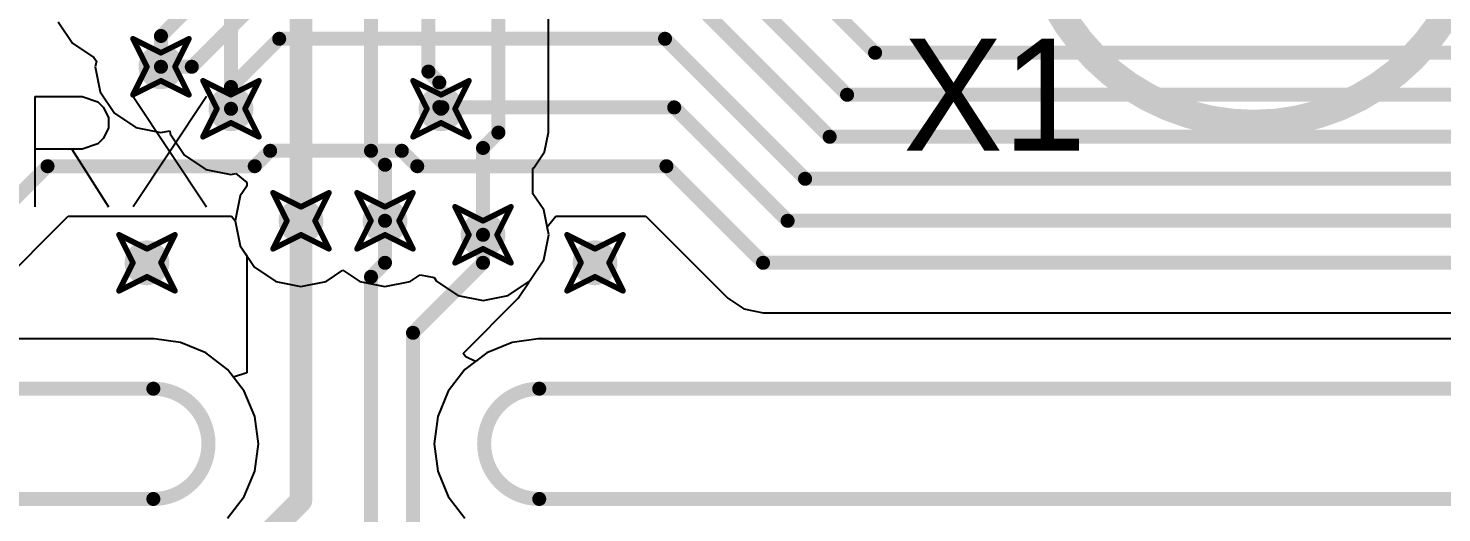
# Model space of a CAD drawing. Header units: millimetres. Extents: x 2.26 to 6.57, y 1.2 to 4.64.
# Drawn here: x 3.046 to 3.551, y 3.444 to 3.617 of the extents above; entities that cross this region are included whole.
import ezdxf

# ---------------------------------------------------------------- set-up
doc = ezdxf.new("R2010")
doc.units = ezdxf.units.MM
doc.header["$MEASUREMENT"] = 0
for name, color, linetype in [('BottomLayer', 5, 'Continuous'), ('BottomSolder', 6, 'Continuous'), ('DrillDrawing', 1, 'Continuous'), ('KeepOutLayer', 6, 'Continuous'), ('Mechanical1', 6, 'Continuous'), ('MultiLayer', 9, 'Continuous'), ('PadHoleLayer', 156, 'Continuous'), ('TopLayer', 1, 'Continuous'), ('TopOverlay', 2, 'Continuous'), ('TopSolder', 216, 'Continuous'), ('ViaHoleLayer', 16, 'Continuous')]:
    doc.layers.add(name, color=color, linetype=linetype)

# ---------------------------------------------------------------- blocks, each defined once
blk = doc.blocks.new('XTAL1_114')
at = {"layer": 'BottomLayer', "const_width": 0.031}
for points in [[(-0.01586, -0.0002, 1), (0.01514, -0.0002, 1)], [(0.18414, -0.0002, 1), (0.21514, -0.0002, 1)]]:
    blk.add_lwpolyline(points, format="xyb", close=True, dxfattribs=at)
at = {"layer": 'BottomSolder', "const_width": 0.035}
for points in [[(-0.01786, -0.0002, 1), (0.01714, -0.0002, 1)], [(0.18214, -0.0002, 1), (0.21714, -0.0002, 1)]]:
    blk.add_lwpolyline(points, format="xyb", close=True, dxfattribs=at)
at = {"layer": 'MultiLayer', "const_width": 0.031}
for points in [[(-0.01586, -0.0002, 1), (0.01514, -0.0002, 1)], [(0.18414, -0.0002, 1), (0.21514, -0.0002, 1)]]:
    blk.add_lwpolyline(points, format="xyb", close=True, dxfattribs=at)
at = {"layer": 'PadHoleLayer', "const_width": 0.014}
for points in [[(-0.00736, -0.0002, 1), (0.00664, -0.0002, 1)], [(0.19264, -0.0002, 1), (0.20664, -0.0002, 1)]]:
    blk.add_lwpolyline(points, format="xyb", close=True, dxfattribs=at)
at = {"layer": 'TopLayer', "const_width": 0.031}
for points in [[(-0.01586, -0.0002, 1), (0.01514, -0.0002, 1)], [(0.18414, -0.0002, 1), (0.21514, -0.0002, 1)]]:
    blk.add_lwpolyline(points, format="xyb", close=True, dxfattribs=at)
at = {"layer": 'TopOverlay', "const_width": 0.01}
for points in [[(-0.04036, -0.0802, -1), (-0.04036, 0.0798)], [(0.21964, 0.0798, -1), (0.21964, -0.0802)]]:
    blk.add_lwpolyline(points, format="xyb", dxfattribs=at)
at = {"layer": 'TopOverlay'}
for points, const_width in [([(-0.04286, 0.0798, 1), (-0.03786, 0.0798, 1)], 0.005), ([(-0.04194, 0.0798, 1), (-0.03879, 0.0798, 1)], 0.00315), ([(0.21714, 0.0798, 1), (0.22214, 0.0798, 1)], 0.005), ([(0.21806, 0.0798, 1), (0.22121, 0.0798, 1)], 0.00315), ([(-0.04286, -0.0802, 1), (-0.03786, -0.0802, 1)], 0.005), ([(0.21714, -0.0802, 1), (0.22214, -0.0802, 1)], 0.005), ([(-0.04194, -0.0802, 1), (-0.03879, -0.0802, 1)], 0.00315), ([(0.21806, -0.0802, 1), (0.22121, -0.0802, 1)], 0.00315)]:
    blk.add_lwpolyline(points, format="xyb", close=True, dxfattribs=dict(at, const_width=const_width))
at = {"layer": 'TopOverlay', "const_width": 0.0063}
for points in [[(-0.04036, 0.0798), (0.21964, 0.0798)], [(-0.04036, -0.0802), (0.21964, -0.0802)]]:
    blk.add_lwpolyline(points, dxfattribs=at)
at = {"layer": 'TopSolder', "const_width": 0.035}
for points in [[(-0.01786, -0.0002, 1), (0.01714, -0.0002, 1)], [(0.18214, -0.0002, 1), (0.21714, -0.0002, 1)]]:
    blk.add_lwpolyline(points, format="xyb", close=True, dxfattribs=at)

msp = doc.modelspace()

# ---------------------------------------------------------------- linework, layer by layer
at = {"layer": 'BottomLayer'}
for p, q in [((3.23161, 3.57966), (3.23161, 3.76386)), ((3.0566, 3.61918), (3.06169, 3.61157)), ((3.06169, 3.61157), (3.06929, 3.60648)), ((3.06929, 3.60648), (3.06929, 3.60648)), ((3.06929, 3.60648), (3.06929, 3.60648)), ((3.06929, 3.60648), (3.07021, 3.60512)), ((3.07021, 3.60512), (3.06982, 3.60315)), ((3.06982, 3.60315), (3.0716, 3.59418)), ((3.0716, 3.59418), (3.07669, 3.58657)), ((3.07669, 3.58657), (3.08429, 3.58148)), ((3.08429, 3.58148), (3.09327, 3.5797)), ((3.09327, 3.5797), (3.09638, 3.58032)), ((3.09638, 3.58032), (3.0966, 3.57918)), ((3.0966, 3.57918), (3.10169, 3.57157)), ((3.23025, 3.57283), (3.23161, 3.57966)), ((3.23161, 3.57966), (3.23161, 3.57966)), ((3.10169, 3.57157), (3.10929, 3.56648)), ((3.22638, 3.56704), (3.22832, 3.56994)), ((3.22832, 3.56994), (3.23025, 3.57283)), ((3.10929, 3.56648), (3.11827, 3.5647)), ((3.11827, 3.5647), (3.12003, 3.56505)), ((3.12003, 3.56505), (3.1239, 3.56188)), ((3.22611, 3.56677), (3.22638, 3.56704)), ((3.22611, 3.55784), (3.22611, 3.56677)), ((3.22638, 3.56704), (3.22638, 3.56704)), ((3.1239, 3.56056), (3.1216, 3.55712)), ((3.1239, 3.56188), (3.1239, 3.56056)), ((3.1216, 3.55712), (3.11982, 3.54815)), ((3.22993, 3.55212), (3.22611, 3.55784)), ((3.23172, 3.54315), (3.22993, 3.55212)), ((3.11982, 3.54815), (3.1216, 3.53918)), ((3.1216, 3.53918), (3.12669, 3.53157)), ((3.22993, 3.53418), (3.23172, 3.54315)), ((3.22485, 3.52657), (3.22993, 3.53418)), ((3.12669, 3.53157), (3.13429, 3.52648)), ((3.15224, 3.52648), (3.15827, 3.53051)), ((3.15827, 3.53051), (3.16429, 3.52648)), ((3.18224, 3.52648), (3.18587, 3.52891)), ((3.18587, 3.52891), (3.19077, 3.52793)), ((3.13429, 3.52648), (3.14327, 3.5247)), ((3.14327, 3.5247), (3.15224, 3.52648)), ((3.16429, 3.52648), (3.17327, 3.5247)), ((3.17327, 3.5247), (3.18224, 3.52648)), ((3.19077, 3.52793), (3.19169, 3.52657)), ((3.19169, 3.52657), (3.19929, 3.52148)), ((3.21724, 3.52148), (3.22485, 3.52657)), ((3.19929, 3.52148), (3.20827, 3.5197)), ((3.20827, 3.5197), (3.21724, 3.52148)), ((3.09055, 3.50603), (2.49816, 3.50603)), ((3.09088, 3.50597), (3.09055, 3.50603)), ((3.10026, 3.50473), (3.09088, 3.50597)), ((3.1093, 3.50099), (3.10026, 3.50473)), ((3.21864, 3.50473), (3.20959, 3.50099)), ((3.22802, 3.50597), (3.21864, 3.50473)), ((3.22835, 3.50603), (3.22802, 3.50597)), ((3.90764, 3.50603), (3.22835, 3.50603)), ((3.11707, 3.49502), (3.1093, 3.50099)), ((3.20959, 3.50099), (3.20183, 3.49502)), ((3.12303, 3.48726), (3.11707, 3.49502)), ((3.20183, 3.49502), (3.19587, 3.48726)), ((3.12678, 3.47821), (3.12303, 3.48726)), ((3.19587, 3.48726), (3.19212, 3.47821)), ((3.12806, 3.4685), (3.12678, 3.47821)), ((3.19212, 3.47821), (3.19084, 3.4685)), ((3.12678, 3.4588), (3.12806, 3.4685)), ((3.19084, 3.4685), (3.19212, 3.4588)), ((3.12303, 3.44975), (3.12678, 3.4588)), ((3.19212, 3.4588), (3.19587, 3.44975)), ((3.11707, 3.44198), (3.12303, 3.44975)), ((3.19587, 3.44975), (3.20183, 3.44198))]:
    msp.add_line(p, q, dxfattribs=at)
for points, const_width in [([(3.11827, 3.58815), (3.11827, 3.77315)], 0.005), ([(3.16827, 3.57315), (3.16827, 3.76315)], 0.005), ([(3.18877, 3.60144), (3.18877, 3.76765)], 0.005), ([(3.21377, 3.57966), (3.21377, 3.76386)], 0.005), ([(3.14327, 3.54815), (3.14327, 3.75315)], 0.008), ([(3.09327, 3.61416), (3.10327, 3.62416)], 0.005), ([(3.09327, 3.60315), (3.09327, 3.61416)], 0.005), ([(3.18877, 3.60144), (3.19266, 3.59754)], 0.005), ([(3.19266, 3.58876), (3.19266, 3.59754)], 0.005), ([(3.19266, 3.58876), (3.19327, 3.58815)], 0.005), ([(3.20827, 3.57416), (3.21377, 3.57966)], 0.005), ([(3.16827, 3.57315), (3.17327, 3.56815)], 0.005), ([(3.20827, 3.54315), (3.20827, 3.57416)], 0.005), ([(3.17327, 3.54815), (3.17327, 3.56815)], 0.005)]:
    msp.add_lwpolyline(points, dxfattribs=dict(at, const_width=const_width))
for points, const_width in [([(3.09202, 3.61416, 1), (3.09452, 3.61416, 1)], 0.0025), ([(3.09202, 3.61416, 1), (3.09452, 3.61416, 1)], 0.0025), ([(3.08927, 3.60315, 1), (3.09727, 3.60315, 1)], 0.008), ([(3.09202, 3.60315, 1), (3.09452, 3.60315, 1)], 0.0025), ([(3.18752, 3.60144, 1), (3.19002, 3.60144, 1)], 0.0025), ([(3.18752, 3.60144, 1), (3.19002, 3.60144, 1)], 0.0025), ([(3.19141, 3.59754, 1), (3.19391, 3.59754, 1)], 0.0025), ([(3.19141, 3.59754, 1), (3.19391, 3.59754, 1)], 0.0025), ([(3.11427, 3.58815, 1), (3.12227, 3.58815, 1)], 0.008), ([(3.18927, 3.58815, 1), (3.19727, 3.58815, 1)], 0.008), ([(3.11702, 3.58815, 1), (3.11952, 3.58815, 1)], 0.0025), ([(3.19141, 3.58876, 1), (3.19391, 3.58876, 1)], 0.0025), ([(3.19141, 3.58876, 1), (3.19391, 3.58876, 1)], 0.0025), ([(3.19202, 3.58815, 1), (3.19452, 3.58815, 1)], 0.0025), ([(3.21252, 3.57966, 1), (3.21502, 3.57966, 1)], 0.0025), ([(3.21252, 3.57966, 1), (3.21502, 3.57966, 1)], 0.0025), ([(3.16702, 3.57315, 1), (3.16952, 3.57315, 1)], 0.0025), ([(3.16702, 3.57315, 1), (3.16952, 3.57315, 1)], 0.0025), ([(3.20702, 3.57416, 1), (3.20952, 3.57416, 1)], 0.0025), ([(3.20702, 3.57416, 1), (3.20952, 3.57416, 1)], 0.0025), ([(3.17202, 3.56815, 1), (3.17452, 3.56815, 1)], 0.0025), ([(3.17202, 3.56815, 1), (3.17452, 3.56815, 1)], 0.0025), ([(3.13927, 3.54815, 1), (3.14727, 3.54815, 1)], 0.008), ([(3.16927, 3.54815, 1), (3.17727, 3.54815, 1)], 0.008), ([(3.14127, 3.54815, 1), (3.14527, 3.54815, 1)], 0.004), ([(3.17202, 3.54815, 1), (3.17452, 3.54815, 1)], 0.0025), ([(3.20427, 3.54315, 1), (3.21227, 3.54315, 1)], 0.008), ([(3.20702, 3.54315, 1), (3.20952, 3.54315, 1)], 0.0025), ([(3.08427, 3.53315, 1), (3.09227, 3.53315, 1)], 0.008), ([(3.24427, 3.53315, 1), (3.25227, 3.53315, 1)], 0.008)]:
    msp.add_lwpolyline(points, format="xyb", close=True, dxfattribs=dict(at, const_width=const_width))
at = {"layer": 'DrillDrawing', "const_width": 0.002}
for points in [[(3.08327, 3.61315), (3.09327, 3.60815)], [(3.08327, 3.61315), (3.08827, 3.60315)], [(3.09327, 3.60815), (3.10327, 3.61315)], [(3.09827, 3.60315), (3.10327, 3.61315)], [(3.08327, 3.59315), (3.08827, 3.60315)], [(3.09827, 3.60315), (3.10327, 3.59315)], [(3.08327, 3.59315), (3.09327, 3.59815)], [(3.09327, 3.59815), (3.10327, 3.59315)], [(3.10827, 3.59815), (3.11827, 3.59315)], [(3.10827, 3.59815), (3.11327, 3.58815)], [(3.11827, 3.59315), (3.12827, 3.59815)], [(3.12327, 3.58815), (3.12827, 3.59815)], [(3.18327, 3.59815), (3.19327, 3.59315)], [(3.18327, 3.59815), (3.18827, 3.58815)], [(3.19327, 3.59315), (3.20327, 3.59815)], [(3.19827, 3.58815), (3.20327, 3.59815)], [(3.10827, 3.57815), (3.11327, 3.58815)], [(3.12327, 3.58815), (3.12827, 3.57815)], [(3.18327, 3.57815), (3.18827, 3.58815)], [(3.19827, 3.58815), (3.20327, 3.57815)], [(3.10827, 3.57815), (3.11827, 3.58315)], [(3.11827, 3.58315), (3.12827, 3.57815)], [(3.18327, 3.57815), (3.19327, 3.58315)], [(3.19327, 3.58315), (3.20327, 3.57815)], [(3.13327, 3.55815), (3.14327, 3.55315)], [(3.13327, 3.55815), (3.13827, 3.54815)], [(3.14327, 3.55315), (3.15327, 3.55815)], [(3.14827, 3.54815), (3.15327, 3.55815)], [(3.16327, 3.55815), (3.17327, 3.55315)], [(3.16327, 3.55815), (3.16827, 3.54815)], [(3.17327, 3.55315), (3.18327, 3.55815)], [(3.17827, 3.54815), (3.18327, 3.55815)], [(3.19827, 3.55315), (3.20827, 3.54815)], [(3.19827, 3.55315), (3.20327, 3.54315)], [(3.20827, 3.54815), (3.21827, 3.55315)], [(3.21327, 3.54315), (3.21827, 3.55315)], [(3.13327, 3.53815), (3.13827, 3.54815)], [(3.14827, 3.54815), (3.15327, 3.53815)], [(3.16327, 3.53815), (3.16827, 3.54815)], [(3.17827, 3.54815), (3.18327, 3.53815)], [(3.07827, 3.54315), (3.08827, 3.53815)], [(3.07827, 3.54315), (3.08327, 3.53315)], [(3.08827, 3.53815), (3.09827, 3.54315)], [(3.09327, 3.53315), (3.09827, 3.54315)], [(3.13327, 3.53815), (3.14327, 3.54315)], [(3.14327, 3.54315), (3.15327, 3.53815)], [(3.16327, 3.53815), (3.17327, 3.54315)], [(3.17327, 3.54315), (3.18327, 3.53815)], [(3.19827, 3.53315), (3.20327, 3.54315)], [(3.21327, 3.54315), (3.21827, 3.53315)], [(3.23827, 3.54315), (3.24827, 3.53815)], [(3.23827, 3.54315), (3.24327, 3.53315)], [(3.24827, 3.53815), (3.25827, 3.54315)], [(3.25327, 3.53315), (3.25827, 3.54315)], [(3.19827, 3.53315), (3.20827, 3.53815)], [(3.20827, 3.53815), (3.21827, 3.53315)], [(3.07827, 3.52315), (3.08327, 3.53315)], [(3.09327, 3.53315), (3.09827, 3.52315)], [(3.23827, 3.52315), (3.24327, 3.53315)], [(3.25327, 3.53315), (3.25827, 3.52315)], [(3.07827, 3.52315), (3.08827, 3.52815)], [(3.08827, 3.52815), (3.09827, 3.52315)], [(3.23827, 3.52315), (3.24827, 3.52815)], [(3.24827, 3.52815), (3.25827, 3.52315)]]:
    msp.add_lwpolyline(points, dxfattribs=at)
at = {"layer": 'DrillDrawing', "const_width": 0.001}
for points in [[(3.08277, 3.61315, 1), (3.08377, 3.61315, 1)], [(3.08277, 3.61315, 1), (3.08377, 3.61315, 1)], [(3.10277, 3.61315, 1), (3.10377, 3.61315, 1)], [(3.10277, 3.61315, 1), (3.10377, 3.61315, 1)], [(3.09277, 3.60815, 1), (3.09377, 3.60815, 1)], [(3.09277, 3.60815, 1), (3.09377, 3.60815, 1)], [(3.08777, 3.60315, 1), (3.08877, 3.60315, 1)], [(3.08777, 3.60315, 1), (3.08877, 3.60315, 1)], [(3.09777, 3.60315, 1), (3.09877, 3.60315, 1)], [(3.09777, 3.60315, 1), (3.09877, 3.60315, 1)], [(3.09277, 3.59815, 1), (3.09377, 3.59815, 1)], [(3.09277, 3.59815, 1), (3.09377, 3.59815, 1)], [(3.10777, 3.59815, 1), (3.10877, 3.59815, 1)], [(3.10777, 3.59815, 1), (3.10877, 3.59815, 1)], [(3.12777, 3.59815, 1), (3.12877, 3.59815, 1)], [(3.12777, 3.59815, 1), (3.12877, 3.59815, 1)], [(3.18277, 3.59815, 1), (3.18377, 3.59815, 1)], [(3.18277, 3.59815, 1), (3.18377, 3.59815, 1)], [(3.20277, 3.59815, 1), (3.20377, 3.59815, 1)], [(3.20277, 3.59815, 1), (3.20377, 3.59815, 1)], [(3.08277, 3.59315, 1), (3.08377, 3.59315, 1)], [(3.08277, 3.59315, 1), (3.08377, 3.59315, 1)], [(3.10277, 3.59315, 1), (3.10377, 3.59315, 1)], [(3.10277, 3.59315, 1), (3.10377, 3.59315, 1)], [(3.11777, 3.59315, 1), (3.11877, 3.59315, 1)], [(3.11777, 3.59315, 1), (3.11877, 3.59315, 1)], [(3.19277, 3.59315, 1), (3.19377, 3.59315, 1)], [(3.19277, 3.59315, 1), (3.19377, 3.59315, 1)], [(3.11277, 3.58815, 1), (3.11377, 3.58815, 1)], [(3.11277, 3.58815, 1), (3.11377, 3.58815, 1)], [(3.12277, 3.58815, 1), (3.12377, 3.58815, 1)], [(3.12277, 3.58815, 1), (3.12377, 3.58815, 1)], [(3.18777, 3.58815, 1), (3.18877, 3.58815, 1)], [(3.18777, 3.58815, 1), (3.18877, 3.58815, 1)], [(3.19777, 3.58815, 1), (3.19877, 3.58815, 1)], [(3.19777, 3.58815, 1), (3.19877, 3.58815, 1)], [(3.11777, 3.58315, 1), (3.11877, 3.58315, 1)], [(3.11777, 3.58315, 1), (3.11877, 3.58315, 1)], [(3.19277, 3.58315, 1), (3.19377, 3.58315, 1)], [(3.19277, 3.58315, 1), (3.19377, 3.58315, 1)], [(3.10777, 3.57815, 1), (3.10877, 3.57815, 1)], [(3.10777, 3.57815, 1), (3.10877, 3.57815, 1)], [(3.12777, 3.57815, 1), (3.12877, 3.57815, 1)], [(3.12777, 3.57815, 1), (3.12877, 3.57815, 1)], [(3.18277, 3.57815, 1), (3.18377, 3.57815, 1)], [(3.18277, 3.57815, 1), (3.18377, 3.57815, 1)], [(3.20277, 3.57815, 1), (3.20377, 3.57815, 1)], [(3.20277, 3.57815, 1), (3.20377, 3.57815, 1)], [(3.13277, 3.55815, 1), (3.13377, 3.55815, 1)], [(3.13277, 3.55815, 1), (3.13377, 3.55815, 1)], [(3.15277, 3.55815, 1), (3.15377, 3.55815, 1)], [(3.15277, 3.55815, 1), (3.15377, 3.55815, 1)], [(3.16277, 3.55815, 1), (3.16377, 3.55815, 1)], [(3.16277, 3.55815, 1), (3.16377, 3.55815, 1)], [(3.18277, 3.55815, 1), (3.18377, 3.55815, 1)], [(3.18277, 3.55815, 1), (3.18377, 3.55815, 1)], [(3.14277, 3.55315, 1), (3.14377, 3.55315, 1)], [(3.14277, 3.55315, 1), (3.14377, 3.55315, 1)], [(3.17277, 3.55315, 1), (3.17377, 3.55315, 1)], [(3.17277, 3.55315, 1), (3.17377, 3.55315, 1)], [(3.19777, 3.55315, 1), (3.19877, 3.55315, 1)], [(3.19777, 3.55315, 1), (3.19877, 3.55315, 1)], [(3.21777, 3.55315, 1), (3.21877, 3.55315, 1)], [(3.21777, 3.55315, 1), (3.21877, 3.55315, 1)], [(3.13777, 3.54815, 1), (3.13877, 3.54815, 1)], [(3.13777, 3.54815, 1), (3.13877, 3.54815, 1)], [(3.14777, 3.54815, 1), (3.14877, 3.54815, 1)], [(3.14777, 3.54815, 1), (3.14877, 3.54815, 1)], [(3.16777, 3.54815, 1), (3.16877, 3.54815, 1)], [(3.16777, 3.54815, 1), (3.16877, 3.54815, 1)], [(3.17777, 3.54815, 1), (3.17877, 3.54815, 1)], [(3.17777, 3.54815, 1), (3.17877, 3.54815, 1)], [(3.20777, 3.54815, 1), (3.20877, 3.54815, 1)], [(3.20777, 3.54815, 1), (3.20877, 3.54815, 1)], [(3.07777, 3.54315, 1), (3.07877, 3.54315, 1)], [(3.07777, 3.54315, 1), (3.07877, 3.54315, 1)], [(3.09777, 3.54315, 1), (3.09877, 3.54315, 1)], [(3.09777, 3.54315, 1), (3.09877, 3.54315, 1)], [(3.14277, 3.54315, 1), (3.14377, 3.54315, 1)], [(3.14277, 3.54315, 1), (3.14377, 3.54315, 1)], [(3.17277, 3.54315, 1), (3.17377, 3.54315, 1)], [(3.17277, 3.54315, 1), (3.17377, 3.54315, 1)], [(3.20277, 3.54315, 1), (3.20377, 3.54315, 1)], [(3.20277, 3.54315, 1), (3.20377, 3.54315, 1)], [(3.21277, 3.54315, 1), (3.21377, 3.54315, 1)], [(3.21277, 3.54315, 1), (3.21377, 3.54315, 1)], [(3.23777, 3.54315, 1), (3.23877, 3.54315, 1)], [(3.23777, 3.54315, 1), (3.23877, 3.54315, 1)], [(3.25777, 3.54315, 1), (3.25877, 3.54315, 1)], [(3.25777, 3.54315, 1), (3.25877, 3.54315, 1)], [(3.08777, 3.53815, 1), (3.08877, 3.53815, 1)], [(3.08777, 3.53815, 1), (3.08877, 3.53815, 1)], [(3.13277, 3.53815, 1), (3.13377, 3.53815, 1)], [(3.13277, 3.53815, 1), (3.13377, 3.53815, 1)], [(3.15277, 3.53815, 1), (3.15377, 3.53815, 1)], [(3.15277, 3.53815, 1), (3.15377, 3.53815, 1)], [(3.16277, 3.53815, 1), (3.16377, 3.53815, 1)], [(3.16277, 3.53815, 1), (3.16377, 3.53815, 1)], [(3.18277, 3.53815, 1), (3.18377, 3.53815, 1)], [(3.18277, 3.53815, 1), (3.18377, 3.53815, 1)], [(3.20777, 3.53815, 1), (3.20877, 3.53815, 1)], [(3.20777, 3.53815, 1), (3.20877, 3.53815, 1)], [(3.24777, 3.53815, 1), (3.24877, 3.53815, 1)], [(3.24777, 3.53815, 1), (3.24877, 3.53815, 1)], [(3.08277, 3.53315, 1), (3.08377, 3.53315, 1)], [(3.08277, 3.53315, 1), (3.08377, 3.53315, 1)], [(3.09277, 3.53315, 1), (3.09377, 3.53315, 1)], [(3.09277, 3.53315, 1), (3.09377, 3.53315, 1)], [(3.19777, 3.53315, 1), (3.19877, 3.53315, 1)], [(3.19777, 3.53315, 1), (3.19877, 3.53315, 1)], [(3.21777, 3.53315, 1), (3.21877, 3.53315, 1)], [(3.21777, 3.53315, 1), (3.21877, 3.53315, 1)], [(3.24277, 3.53315, 1), (3.24377, 3.53315, 1)], [(3.24277, 3.53315, 1), (3.24377, 3.53315, 1)], [(3.25277, 3.53315, 1), (3.25377, 3.53315, 1)], [(3.25277, 3.53315, 1), (3.25377, 3.53315, 1)], [(3.08777, 3.52815, 1), (3.08877, 3.52815, 1)], [(3.08777, 3.52815, 1), (3.08877, 3.52815, 1)], [(3.24777, 3.52815, 1), (3.24877, 3.52815, 1)], [(3.24777, 3.52815, 1), (3.24877, 3.52815, 1)], [(3.07777, 3.52315, 1), (3.07877, 3.52315, 1)], [(3.07777, 3.52315, 1), (3.07877, 3.52315, 1)], [(3.09777, 3.52315, 1), (3.09877, 3.52315, 1)], [(3.09777, 3.52315, 1), (3.09877, 3.52315, 1)], [(3.23777, 3.52315, 1), (3.23877, 3.52315, 1)], [(3.23777, 3.52315, 1), (3.23877, 3.52315, 1)], [(3.25777, 3.52315, 1), (3.25877, 3.52315, 1)], [(3.25777, 3.52315, 1), (3.25877, 3.52315, 1)]]:
    msp.add_lwpolyline(points, format="xyb", close=True, dxfattribs=at)
at = {"layer": 'KeepOutLayer', "const_width": 0.005}
for points in [[(2.48031, 3.48819), (3.09055, 3.48819)], [(3.22835, 3.48819), (3.97638, 3.48819)], [(2.48031, 3.44882), (3.09055, 3.44882)], [(3.22835, 3.44882), (3.97638, 3.44882)]]:
    msp.add_lwpolyline(points, dxfattribs=at)
at = {"layer": 'KeepOutLayer', "const_width": 0.0025}
for points in [[(3.0893, 3.48819, 1), (3.0918, 3.48819, 1)], [(3.0893, 3.48819, 1), (3.0918, 3.48819, 1)], [(3.2271, 3.48819, 1), (3.2296, 3.48819, 1)], [(3.2271, 3.48819, 1), (3.2296, 3.48819, 1)], [(3.0893, 3.44882, 1), (3.0918, 3.44882, 1)], [(3.0893, 3.44882, 1), (3.0918, 3.44882, 1)], [(3.2271, 3.44882, 1), (3.2296, 3.44882, 1)], [(3.2271, 3.44882, 1), (3.2296, 3.44882, 1)]]:
    msp.add_lwpolyline(points, format="xyb", close=True, dxfattribs=at)
at = {"layer": 'KeepOutLayer', "const_width": 0.005}
for points in [[(3.09055, 3.48819, -1.000005), (3.09055, 3.44882)], [(3.22835, 3.44882, -1), (3.22835, 3.48819)]]:
    msp.add_lwpolyline(points, format="xyb", dxfattribs=at)
at = {"layer": 'Mechanical1', "const_width": 0.005}
for points in [[(2.48031, 3.48819), (3.09055, 3.48819)], [(3.22835, 3.48819), (3.97638, 3.48819)], [(2.48031, 3.44882), (3.09055, 3.44882)], [(3.22835, 3.44882), (3.97638, 3.44882)]]:
    msp.add_lwpolyline(points, dxfattribs=at)
at = {"layer": 'Mechanical1', "const_width": 0.0025}
for points in [[(3.0893, 3.48819, 1), (3.0918, 3.48819, 1)], [(3.0893, 3.48819, 1), (3.0918, 3.48819, 1)], [(3.2271, 3.48819, 1), (3.2296, 3.48819, 1)], [(3.2271, 3.48819, 1), (3.2296, 3.48819, 1)], [(3.0893, 3.44882, 1), (3.0918, 3.44882, 1)], [(3.0893, 3.44882, 1), (3.0918, 3.44882, 1)], [(3.2271, 3.44882, 1), (3.2296, 3.44882, 1)], [(3.2271, 3.44882, 1), (3.2296, 3.44882, 1)]]:
    msp.add_lwpolyline(points, format="xyb", close=True, dxfattribs=at)
at = {"layer": 'Mechanical1', "const_width": 0.005}
for points in [[(3.09055, 3.48819, -1), (3.09055, 3.44882)], [(3.22835, 3.44882, -1), (3.22835, 3.48819)]]:
    msp.add_lwpolyline(points, format="xyb", dxfattribs=at)
at = {"layer": 'MultiLayer', "const_width": 0.008}
for points in [[(3.08927, 3.60315, 1), (3.09727, 3.60315, 1)], [(3.11427, 3.58815, 1), (3.12227, 3.58815, 1)], [(3.18927, 3.58815, 1), (3.19727, 3.58815, 1)], [(3.13927, 3.54815, 1), (3.14727, 3.54815, 1)], [(3.16927, 3.54815, 1), (3.17727, 3.54815, 1)], [(3.20427, 3.54315, 1), (3.21227, 3.54315, 1)], [(3.08427, 3.53315, 1), (3.09227, 3.53315, 1)], [(3.24427, 3.53315, 1), (3.25227, 3.53315, 1)]]:
    msp.add_lwpolyline(points, format="xyb", close=True, dxfattribs=at)
at = {"layer": 'TopLayer'}
for p, q in [((3.02588, 3.51553), (3.06016, 3.54981)), ((3.06016, 3.54981), (3.11846, 3.54981)), ((3.11846, 3.54981), (3.11982, 3.54815)), ((3.23116, 3.54594), (3.23433, 3.54981)), ((3.23433, 3.54981), (3.26638, 3.54981)), ((3.26638, 3.54981), (3.29565, 3.52053)), ((3.11982, 3.54815), (3.1216, 3.53918)), ((3.23172, 3.54315), (3.23116, 3.54594)), ((3.1216, 3.53918), (3.1239, 3.53574)), ((3.22993, 3.53418), (3.23172, 3.54315)), ((3.1239, 3.53574), (3.1239, 3.49391)), ((3.22485, 3.52657), (3.22993, 3.53418)), ((3.22088, 3.52053), (3.22475, 3.52632)), ((3.22475, 3.52632), (3.22479, 3.52653)), ((3.22479, 3.52653), (3.22485, 3.52657)), ((3.20114, 3.50078), (3.22088, 3.52053)), ((3.22088, 3.52053), (3.22088, 3.52053)), ((3.29565, 3.52053), (3.29565, 3.52053)), ((3.29565, 3.52053), (3.29855, 3.5186)), ((3.29855, 3.5186), (3.30144, 3.51667)), ((3.30144, 3.51667), (3.30827, 3.51531)), ((3.30827, 3.51531), (3.30827, 3.51531)), ((3.30827, 3.51531), (3.77948, 3.51531)), ((3.09055, 3.50603), (3.01728, 3.50603)), ((3.09088, 3.50597), (3.09055, 3.50603)), ((3.10026, 3.50473), (3.09088, 3.50597)), ((3.1093, 3.50099), (3.10026, 3.50473)), ((3.21864, 3.50473), (3.20959, 3.50099)), ((3.22802, 3.50597), (3.21864, 3.50473)), ((3.22835, 3.50603), (3.22802, 3.50597)), ((3.97638, 3.50603), (3.22835, 3.50603)), ((3.11707, 3.49502), (3.1093, 3.50099)), ((3.20217, 3.49961), (3.20114, 3.50078)), ((3.20559, 3.49792), (3.20217, 3.49961)), ((3.20959, 3.50099), (3.20559, 3.49792)), ((3.11916, 3.4923), (3.11707, 3.49502)), ((3.1239, 3.49391), (3.11916, 3.4923))]:
    msp.add_line(p, q, dxfattribs=at)
for points, const_width in [([(3.29827, 3.65815), (3.34827, 3.60815)], 0.005), ([(3.28827, 3.64315), (3.33827, 3.59315)], 0.005), ([(3.10428, 3.60315), (3.12928, 3.62815)], 0.005), ([(3.28205, 3.62815), (3.33205, 3.57815)], 0.005), ([(3.11827, 3.59593), (3.13549, 3.61315)], 0.005), ([(3.13549, 3.61315), (3.27327, 3.61315)], 0.005), ([(3.27327, 3.61315), (3.32327, 3.56315)], 0.005), ([(3.34827, 3.60815), (3.72327, 3.60815)], 0.005), ([(3.09327, 3.60315), (3.10428, 3.60315)], 0.005), ([(3.11827, 3.58815), (3.11827, 3.59593)], 0.005), ([(3.33827, 3.59315), (3.72948, 3.59315)], 0.005), ([(3.19327, 3.58815), (3.19377, 3.58865)], 0.005), ([(3.19377, 3.58865), (3.27655, 3.58865)], 0.005), ([(3.27655, 3.58865), (3.31705, 3.54815)], 0.005), ([(3.33205, 3.57815), (3.73569, 3.57815)], 0.005), ([(3.12676, 3.56765), (3.13226, 3.57315)], 0.005), ([(3.13226, 3.57315), (3.17928, 3.57315)], 0.005), ([(3.17928, 3.57315), (3.18478, 3.56765)], 0.005), ([(3.01327, 3.52815), (3.05277, 3.56765)], 0.005), ([(3.05277, 3.56765), (3.12676, 3.56765)], 0.005), ([(3.18478, 3.56765), (3.27377, 3.56765)], 0.005), ([(3.27377, 3.56765), (3.30827, 3.53315)], 0.005), ([(3.32327, 3.56315), (3.74327, 3.56315)], 0.005), ([(3.14327, 3.44815), (3.14327, 3.54815)], 0.008), ([(3.17327, 3.53315), (3.17327, 3.54815)], 0.005), ([(3.31705, 3.54815), (3.77327, 3.54815)], 0.005), ([(3.20827, 3.53315), (3.20827, 3.54315)], 0.005), ([(3.16827, 3.52815), (3.17327, 3.53315)], 0.005), ([(3.18327, 3.50815), (3.20827, 3.53315)], 0.005), ([(3.30827, 3.53315), (3.77948, 3.53315)], 0.005), ([(3.16827, 3.43815), (3.16827, 3.52815)], 0.005), ([(3.18327, 3.42815), (3.18327, 3.50815)], 0.005), ([(3.08327, 3.38815), (3.14327, 3.44815)], 0.008)]:
    msp.add_lwpolyline(points, dxfattribs=dict(at, const_width=const_width))
for points, const_width in [([(3.13424, 3.61315, 1), (3.13674, 3.61315, 1)], 0.0025), ([(3.13424, 3.61315, 1), (3.13674, 3.61315, 1)], 0.0025), ([(3.27202, 3.61315, 1), (3.27452, 3.61315, 1)], 0.0025), ([(3.27202, 3.61315, 1), (3.27452, 3.61315, 1)], 0.0025), ([(3.08927, 3.60315, 1), (3.09727, 3.60315, 1)], 0.008), ([(3.34702, 3.60815, 1), (3.34952, 3.60815, 1)], 0.0025), ([(3.34702, 3.60815, 1), (3.34952, 3.60815, 1)], 0.0025), ([(3.09202, 3.60315, 1), (3.09452, 3.60315, 1)], 0.0025), ([(3.10303, 3.60315, 1), (3.10553, 3.60315, 1)], 0.0025), ([(3.10303, 3.60315, 1), (3.10553, 3.60315, 1)], 0.0025), ([(3.11427, 3.58815, 1), (3.12227, 3.58815, 1)], 0.008), ([(3.11702, 3.59593, 1), (3.11952, 3.59593, 1)], 0.0025), ([(3.11702, 3.59593, 1), (3.11952, 3.59593, 1)], 0.0025), ([(3.18927, 3.58815, 1), (3.19727, 3.58815, 1)], 0.008), ([(3.33702, 3.59315, 1), (3.33952, 3.59315, 1)], 0.0025), ([(3.33702, 3.59315, 1), (3.33952, 3.59315, 1)], 0.0025), ([(3.11702, 3.58815, 1), (3.11952, 3.58815, 1)], 0.0025), ([(3.19202, 3.58815, 1), (3.19452, 3.58815, 1)], 0.0025), ([(3.19252, 3.58865, 1), (3.19502, 3.58865, 1)], 0.0025), ([(3.19252, 3.58865, 1), (3.19502, 3.58865, 1)], 0.0025), ([(3.2753, 3.58865, 1), (3.2778, 3.58865, 1)], 0.0025), ([(3.2753, 3.58865, 1), (3.2778, 3.58865, 1)], 0.0025), ([(3.3308, 3.57815, 1), (3.3333, 3.57815, 1)], 0.0025), ([(3.3308, 3.57815, 1), (3.3333, 3.57815, 1)], 0.0025), ([(3.13101, 3.57315, 1), (3.13351, 3.57315, 1)], 0.0025), ([(3.13101, 3.57315, 1), (3.13351, 3.57315, 1)], 0.0025), ([(3.17803, 3.57315, 1), (3.18053, 3.57315, 1)], 0.0025), ([(3.17803, 3.57315, 1), (3.18053, 3.57315, 1)], 0.0025), ([(3.05152, 3.56765, 1), (3.05402, 3.56765, 1)], 0.0025), ([(3.05152, 3.56765, 1), (3.05402, 3.56765, 1)], 0.0025), ([(3.12551, 3.56765, 1), (3.12801, 3.56765, 1)], 0.0025), ([(3.12551, 3.56765, 1), (3.12801, 3.56765, 1)], 0.0025), ([(3.18353, 3.56765, 1), (3.18603, 3.56765, 1)], 0.0025), ([(3.18353, 3.56765, 1), (3.18603, 3.56765, 1)], 0.0025), ([(3.27252, 3.56765, 1), (3.27502, 3.56765, 1)], 0.0025), ([(3.27252, 3.56765, 1), (3.27502, 3.56765, 1)], 0.0025), ([(3.32202, 3.56315, 1), (3.32452, 3.56315, 1)], 0.0025), ([(3.32202, 3.56315, 1), (3.32452, 3.56315, 1)], 0.0025), ([(3.13927, 3.54815, 1), (3.14727, 3.54815, 1)], 0.008), ([(3.16927, 3.54815, 1), (3.17727, 3.54815, 1)], 0.008), ([(3.14127, 3.54815, 1), (3.14527, 3.54815, 1)], 0.004), ([(3.17202, 3.54815, 1), (3.17452, 3.54815, 1)], 0.0025), ([(3.20427, 3.54315, 1), (3.21227, 3.54315, 1)], 0.008), ([(3.3158, 3.54815, 1), (3.3183, 3.54815, 1)], 0.0025), ([(3.3158, 3.54815, 1), (3.3183, 3.54815, 1)], 0.0025), ([(3.20702, 3.54315, 1), (3.20952, 3.54315, 1)], 0.0025), ([(3.08427, 3.53315, 1), (3.09227, 3.53315, 1)], 0.008), ([(3.24427, 3.53315, 1), (3.25227, 3.53315, 1)], 0.008), ([(3.17202, 3.53315, 1), (3.17452, 3.53315, 1)], 0.0025), ([(3.17202, 3.53315, 1), (3.17452, 3.53315, 1)], 0.0025), ([(3.20702, 3.53315, 1), (3.20952, 3.53315, 1)], 0.0025), ([(3.20702, 3.53315, 1), (3.20952, 3.53315, 1)], 0.0025), ([(3.30702, 3.53315, 1), (3.30952, 3.53315, 1)], 0.0025), ([(3.30702, 3.53315, 1), (3.30952, 3.53315, 1)], 0.0025), ([(3.16702, 3.52815, 1), (3.16952, 3.52815, 1)], 0.0025), ([(3.16702, 3.52815, 1), (3.16952, 3.52815, 1)], 0.0025), ([(3.18202, 3.50815, 1), (3.18452, 3.50815, 1)], 0.0025), ([(3.18202, 3.50815, 1), (3.18452, 3.50815, 1)], 0.0025), ([(3.14127, 3.44815, 1), (3.14527, 3.44815, 1)], 0.004), ([(3.14127, 3.44815, 1), (3.14527, 3.44815, 1)], 0.004)]:
    msp.add_lwpolyline(points, format="xyb", close=True, dxfattribs=dict(at, const_width=const_width))
at = {"layer": 'TopOverlay'}
for p, q in [((3.04827, 3.59251), (3.04827, 3.55315)), ((3.04827, 3.59251), (3.06514, 3.59251)), ((3.06514, 3.59251), (3.07076, 3.59064)), ((3.07076, 3.59064), (3.07263, 3.58876)), ((3.07263, 3.58876), (3.07451, 3.58501)), ((3.08332, 3.59251), (3.10956, 3.55315)), ((3.10956, 3.59251), (3.08332, 3.55315)), ((3.07451, 3.58501), (3.07451, 3.58127)), ((3.07451, 3.58127), (3.07263, 3.57752)), ((3.06514, 3.57377), (3.04827, 3.57377)), ((3.06139, 3.57377), (3.07451, 3.55315)), ((3.07076, 3.57564), (3.06514, 3.57377)), ((3.07263, 3.57752), (3.07076, 3.57564))]:
    msp.add_line(p, q, dxfattribs=at)
at = {"layer": 'ViaHoleLayer', "const_width": 0.004}
for points in [[(3.09127, 3.60315, 1), (3.09527, 3.60315, 1)], [(3.11627, 3.58815, 1), (3.12027, 3.58815, 1)], [(3.19127, 3.58815, 1), (3.19527, 3.58815, 1)], [(3.14127, 3.54815, 1), (3.14527, 3.54815, 1)], [(3.17127, 3.54815, 1), (3.17527, 3.54815, 1)], [(3.20627, 3.54315, 1), (3.21027, 3.54315, 1)], [(3.08627, 3.53315, 1), (3.09027, 3.53315, 1)], [(3.24627, 3.53315, 1), (3.25027, 3.53315, 1)]]:
    msp.add_lwpolyline(points, format="xyb", close=True, dxfattribs=at)

# ---------------------------------------------------------------- block references
at = {"rotation": 90}
msp.add_blockref('XTAL1_114', (3.48327, 3.70315), dxfattribs=at)

# ---------------------------------------------------------------- texts
at = {"layer": 'TopOverlay'}
msp.add_text('X1', height=0.04, dxfattribs=at).set_placement((3.35827, 3.57315))

doc.saveas('drawing.dxf')
